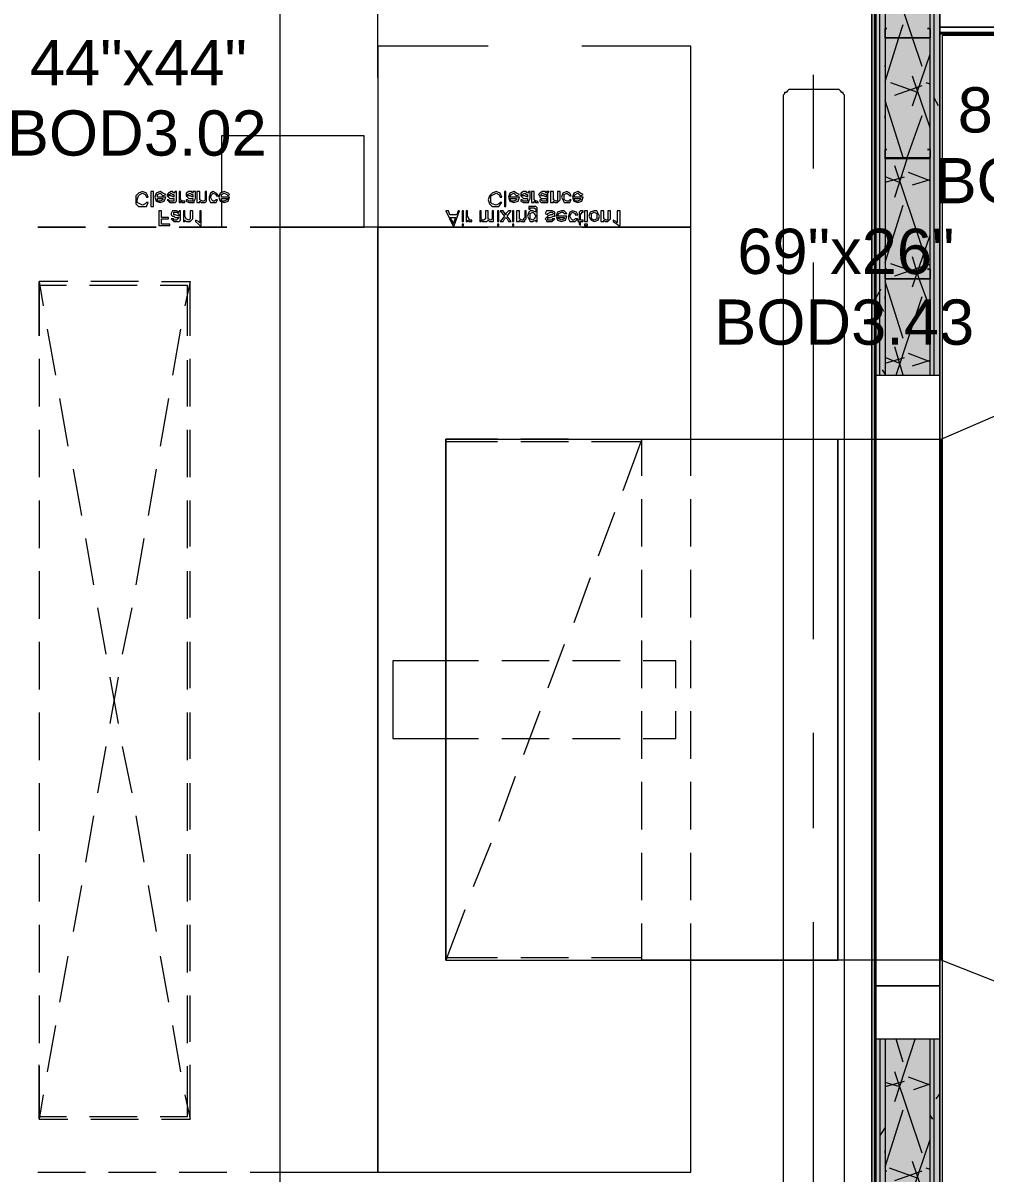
# Model space of a CAD drawing. Header units: metres. Extents: x 39 to 278, y -7 to 151.
# Drawn here: x 62.005 to 65.249, y 26.071 to 29.947 of the extents above; entities that cross this region are included whole.
import ezdxf

# ---------------------------------------------------------------- set-up
doc = ezdxf.new("R2010")
doc.units = ezdxf.units.M
doc.layers.add('HVAC - Ductos', color=5, linetype='Continuous', lineweight=50)
doc.layers.add('PDF_Geometry', color=7, linetype='Continuous', true_color=0xaaaaaa)
doc.layers.add('PDF_Solid Fills', color=7, linetype='Continuous', true_color=0xffffff)
doc.layers.add('PDF_Text', color=7, linetype='Continuous')
doc.styles.add('PDF Helvetica', font='')
doc.styles.get('PDF Helvetica').set_extended_font_data('Helvetica')

msp = doc.modelspace()

# ---------------------------------------------------------------- hatches: boundary and pattern name
at = {"layer": 'PDF_Solid Fills', "lineweight": 0, "transparency": 33554559}
h = msp.add_hatch(color=256, dxfattribs=at)
h.paths.add_polyline_path([(65.0614, 28.7595), (65.0752, 28.7595), (65.0752, 35.0342), (65.0614, 35.0342)])
h.paths.add_polyline_path([(65.0752, 26.5228), (65.0614, 26.5228), (65.0614, 24.9003), (65.0752, 24.9003)])
h = msp.add_hatch(color=256, dxfattribs=at)
h.paths.add_polyline_path([(65.0935, 28.7595), (65.0935, 35.0525), (65.0752, 35.0525), (65.0752, 28.7595)])
h.paths.add_polyline_path([(65.0935, 24.882), (65.0935, 26.5228), (65.0752, 26.5228), (65.0752, 24.882)])
h = msp.add_hatch(color=256, dxfattribs=at)
h.paths.add_polyline_path([(64.9102, 28.7595), (65.0614, 28.7595), (65.0614, 34.8829), (64.9102, 34.8829)])
h.paths.add_polyline_path([(65.0614, 26.5228), (64.9102, 26.5228), (64.9102, 25.0516), (65.0614, 25.0516)])
h = msp.add_hatch(color=256, dxfattribs=at)
h.paths.add_polyline_path([(64.8918, 26.5228), (64.878, 26.5228), (64.878, 25.0836), (64.8918, 25.0836)])
h.paths.add_polyline_path([(64.878, 31.8991), (64.8918, 31.8991), (64.8918, 34.8508), (64.878, 34.8508)])
h.paths.add_polyline_path([(64.878, 28.7595), (64.8918, 28.7595), (64.8918, 31.7571), (64.878, 31.7571)])
h = msp.add_hatch(color=256, dxfattribs=at)
h.paths.add_polyline_path([(64.9102, 26.5228), (64.8918, 26.5228), (64.8918, 25.0653), (64.9102, 25.0653)])
h.paths.add_polyline_path([(64.8918, 31.8991), (64.9102, 31.8991), (64.9102, 34.8692), (64.8918, 34.8692)])
h.paths.add_polyline_path([(64.8918, 28.7595), (64.9102, 28.7595), (64.9102, 31.7708), (64.8918, 31.7708)])

# ---------------------------------------------------------------- linework, layer by layer
at = {"layer": 'HVAC - Ductos', "lineweight": 0}
for points in [[(69.3147, 35.0662), (69.4935, 35.0662), (69.3147, 35.0662), (69.2965, 35.0662), (69.2965, 35.0525), (69.2965, 35.0662), (69.3147, 35.0662), (69.3147, 32.8066), (69.2965, 32.8066), (69.2965, 34.9746), (69.2965, 35.0342), (69.2965, 34.9746), (69.2965, 32.8066), (69.3147, 32.8066), (69.4935, 32.8066), (70.0481, 32.8066), (70.0481, 27.0133), (70.0481, 29.9099), (65.0935, 29.9099), (70.0481, 29.9099), (70.0481, 27.0133), (70.0481, 29.9145), (70.0481, 27.0133), (69.4981, 27.0133)], [(65.1026, 35.0662), (65.0981, 35.0662), (65.0935, 35.0662), (65.0935, 35.0525), (65.0935, 35.0342), (65.0935, 34.9608), (65.0935, 30.0383), (65.0935, 29.9145), (70.0481, 29.9145), (65.0935, 29.9145), (65.0935, 24.9736), (65.0935, 29.8641)], [(63.2006, 29.7633), (63.2006, 30.0795)], [(70.0481, 29.9145), (65.0935, 29.9145), (70.0481, 29.9145)], [(70.0481, 29.9145), (65.0935, 29.9145), (70.0481, 29.9145)], [(65.0935, 29.9145), (70.0481, 29.9145), (65.0935, 29.9145)], [(63.5718, 29.8687), (63.2006, 29.8687), (63.2006, 29.2591), (63.5718, 29.2591)], [(63.888, 29.2591), (64.2548, 29.2591), (64.2548, 29.8687), (63.888, 29.8687)], [(62.7697, 26.0737), (62.8706, 26.0737), (63.2006, 26.0737), (63.2006, 29.2591), (62.8706, 29.2591), (63.1547, 29.2591), (63.1547, 29.5662), (62.8706, 29.5662), (62.6734, 29.5662), (62.6734, 29.3737)], [(63.2006, 29.4425), (63.2006, 29.2591), (63.2006, 26.0737), (64.2548, 26.0737), (64.2548, 26.7887), (64.2548, 26.9124)], [(62.6734, 29.3462), (62.6734, 29.2591)], [(64.2548, 28.4203), (64.2548, 28.5441), (64.2548, 29.2591), (63.2006, 29.2591), (62.8706, 29.2591)], [(63.8743, 29.2591), (63.283, 29.2591)], [(62.151, 29.062), (62.0593, 29.062), (62.0593, 28.8925)], [(62.3893, 29.062), (62.2289, 29.062)], [(62.5588, 28.8925), (62.5588, 29.062), (62.4672, 29.062)], [(64.7726, 27.6641), (64.7726, 28.8374)], [(62.0593, 28.8099), (62.0593, 28.6541)], [(62.5588, 28.6541), (62.5588, 28.8099)], [(62.0593, 28.5761), (62.0593, 28.4157)], [(62.5588, 28.4157), (62.5588, 28.5761)], [(63.4297, 28.5441), (63.4389, 28.5441), (63.4572, 28.5441), (63.4893, 28.5441), (63.5306, 28.5441), (63.5856, 28.5441), (63.6543, 28.5441), (63.7322, 28.5441), (63.8193, 28.5441), (63.9156, 28.5441), (64.0164, 28.5441), (64.131, 28.5441), (64.2456, 28.5441), (64.3693, 28.5441), (64.493, 28.5441), (64.6214, 28.5441), (64.7497, 28.5441)], [(63.6039, 28.5349), (63.4297, 28.5349)], [(63.8422, 28.5349), (63.6818, 28.5349)], [(64.0897, 28.5349), (63.9201, 28.5349)], [(64.0897, 28.5441), (64.0943, 28.5441), (64.1126, 28.5441), (64.1402, 28.5441), (64.1814, 28.5441), (64.2272, 28.5441), (64.2822, 28.5441), (64.351, 28.5441), (64.4198, 28.5441), (64.4976, 28.5441), (64.5802, 28.5441), (64.6672, 28.5441), (64.7497, 28.5441), (64.7497, 26.7887), (64.6672, 26.7887), (64.5802, 26.7887), (64.4976, 26.7887), (64.4198, 26.7887), (64.351, 26.7887), (64.2822, 26.7887), (64.2272, 26.7887), (64.1814, 26.7887), (64.1402, 26.7887), (64.1126, 26.7887), (64.0943, 26.7887), (64.0897, 26.7887)], [(62.0593, 28.3379), (62.0593, 28.1774)], [(62.5588, 28.1774), (62.5588, 28.3379)], [(64.2548, 28.182), (64.2548, 28.3424)], [(62.0593, 28.0995), (62.0593, 27.9391)], [(62.5588, 27.9391), (62.5588, 28.0995)], [(64.2548, 27.9437), (64.2548, 28.1041)], [(64.2548, 27.7053), (64.2548, 27.8657)], [(62.0593, 27.8611), (62.0593, 27.7007)], [(62.5588, 27.7007), (62.5588, 27.8611)], [(63.5397, 27.797), (63.4297, 27.797), (63.251, 27.797), (63.251, 27.5357), (63.4297, 27.5357), (63.5397, 27.5357)], [(63.778, 27.797), (63.6176, 27.797)], [(64.0164, 27.797), (63.856, 27.797)], [(64.2043, 27.7053), (64.2043, 27.797), (64.0943, 27.797)], [(62.0593, 27.6228), (62.0593, 27.4624)], [(62.5588, 27.4624), (62.5588, 27.6228)], [(64.0943, 27.5357), (64.2043, 27.5357), (64.2043, 27.6274)], [(64.2548, 27.467), (64.2548, 27.6274)], [(63.6176, 27.5357), (63.778, 27.5357)], [(63.856, 27.5357), (64.0164, 27.5357)], [(62.0593, 27.3845), (62.0593, 27.2241)], [(62.5588, 27.2241), (62.5588, 27.3845)], [(64.2548, 27.2287), (64.2548, 27.3891)], [(62.0593, 27.1461), (62.0593, 26.9857)], [(62.5588, 26.9857), (62.5588, 27.1461)], [(64.2548, 26.9903), (64.2548, 27.1507)], [(62.0593, 26.9078), (62.0593, 26.7474)], [(62.5588, 26.7474), (62.5588, 26.9078)], [(63.4297, 26.7978), (63.6039, 26.7978)], [(63.4297, 26.7887), (63.4389, 26.7887), (63.4572, 26.7887), (63.4893, 26.7887), (63.5306, 26.7887), (63.5856, 26.7887), (63.6543, 26.7887), (63.7322, 26.7887), (63.8193, 26.7887), (63.9156, 26.7887), (64.0164, 26.7887), (64.131, 26.7887), (64.2456, 26.7887), (64.3693, 26.7887), (64.493, 26.7887), (64.6214, 26.7887), (64.7497, 26.7887)], [(63.6818, 26.7978), (63.8422, 26.7978)], [(63.9201, 26.7978), (64.0897, 26.7978)], [(62.0593, 26.6695), (62.0593, 26.5091)], [(62.5588, 26.5091), (62.5588, 26.6695)], [(62.0593, 26.4311), (62.0593, 26.2615), (62.151, 26.2615)], [(62.4672, 26.2615), (62.5588, 26.2615), (62.5588, 26.4311)], [(62.2289, 26.2615), (62.3893, 26.2615)], [(62.0547, 26.0737), (62.2151, 26.0737)], [(62.293, 26.0737), (62.4534, 26.0737)], [(62.5314, 26.0737), (62.6918, 26.0737)]]:
    msp.add_lwpolyline(points, dxfattribs=at)
for points in [[(62.8706, 31.7708), (62.8706, 25.6703), (61.7522, 25.6703), (61.7522, 31.7708)], [(65.0935, 29.9329), (70.0481, 29.9329)], [(65.0935, 29.9145), (70.0481, 29.9145)], [(65.1026, 29.9053), (70.0389, 29.9053)], [(65.1026, 29.9053), (70.0389, 29.9053)], [(62.4214, 29.3599), (62.426, 29.3599), (62.4214, 29.3737), (62.4076, 29.3783), (62.3938, 29.3737), (62.3847, 29.3645), (62.3847, 29.3507), (62.3847, 29.337), (62.3938, 29.3279), (62.4076, 29.3279), (62.4214, 29.3279), (62.426, 29.3416), (62.4214, 29.3416), (62.4168, 29.337), (62.4076, 29.3325), (62.3984, 29.337), (62.3893, 29.3416), (62.3893, 29.3507), (62.3938, 29.3645), (62.3984, 29.3691), (62.4076, 29.3737), (62.4168, 29.3691)], [(62.4351, 29.3783), (62.4351, 29.3279), (62.4443, 29.3279), (62.4443, 29.3783)], [(62.4764, 29.3645), (62.4856, 29.3691), (62.4764, 29.3737), (62.4672, 29.3783), (62.4534, 29.3737), (62.4488, 29.3599), (62.4534, 29.3462), (62.4672, 29.3416), (62.481, 29.3462), (62.4856, 29.3599), (62.458, 29.3599), (62.458, 29.3691), (62.4672, 29.3737), (62.4718, 29.3691)], [(62.513, 29.3737), (62.5084, 29.3783), (62.5039, 29.3783), (62.4947, 29.3737), (62.4901, 29.3691), (62.4901, 29.3645), (62.4947, 29.3599), (62.4993, 29.3553), (62.5039, 29.3553), (62.513, 29.3553), (62.513, 29.3462), (62.5039, 29.3462), (62.4993, 29.3462), (62.4947, 29.3507), (62.4901, 29.3507), (62.4947, 29.3462), (62.4993, 29.3416), (62.5084, 29.3416), (62.513, 29.3416), (62.5176, 29.3416), (62.5222, 29.3462), (62.5222, 29.3553), (62.5222, 29.3599), (62.5222, 29.3737), (62.5222, 29.3783), (62.5176, 29.3783)], [(62.5314, 29.3783), (62.5314, 29.3416), (62.536, 29.3416), (62.536, 29.3462), (62.5406, 29.3416), (62.5451, 29.3416), (62.5497, 29.3416), (62.5497, 29.3462), (62.5451, 29.3462), (62.5406, 29.3462), (62.536, 29.3507), (62.536, 29.3599), (62.536, 29.3783)], [(62.5772, 29.3737), (62.5726, 29.3783), (62.5634, 29.3783), (62.5543, 29.3737), (62.5543, 29.3691), (62.5543, 29.3645), (62.5588, 29.3599), (62.5634, 29.3553), (62.568, 29.3553), (62.5772, 29.3553), (62.5772, 29.3462), (62.568, 29.3462), (62.5634, 29.3462), (62.5588, 29.3507), (62.5543, 29.3507), (62.5543, 29.3462), (62.5634, 29.3416), (62.568, 29.3416), (62.5772, 29.3416), (62.5818, 29.3416), (62.5818, 29.3462), (62.5864, 29.3553), (62.5864, 29.3599), (62.5864, 29.3737), (62.5864, 29.3783), (62.5772, 29.3783)], [(62.591, 29.3783), (62.591, 29.3416), (62.6001, 29.3416), (62.6001, 29.3462), (62.6047, 29.3416), (62.6093, 29.3416), (62.6184, 29.3416), (62.623, 29.3462), (62.623, 29.3507), (62.623, 29.3553), (62.623, 29.3783), (62.6184, 29.3783), (62.6184, 29.3553), (62.6184, 29.3507), (62.6138, 29.3462), (62.6093, 29.3462), (62.6001, 29.3507), (62.6001, 29.3599), (62.6001, 29.3783)], [(62.6551, 29.3645), (62.6643, 29.3645), (62.6551, 29.3737), (62.646, 29.3783), (62.6368, 29.3737), (62.6322, 29.3599), (62.6322, 29.3507), (62.6368, 29.3416), (62.646, 29.3416), (62.6551, 29.3416), (62.6597, 29.3507), (62.6551, 29.3507), (62.6506, 29.3462), (62.646, 29.3462), (62.6414, 29.3507), (62.6368, 29.3599), (62.6414, 29.3691), (62.646, 29.3737), (62.6551, 29.3691)], [(62.6964, 29.3645), (62.701, 29.3691), (62.6964, 29.3737), (62.6826, 29.3783), (62.6688, 29.3737), (62.6643, 29.3599), (62.6688, 29.3462), (62.6826, 29.3416), (62.6964, 29.3462), (62.701, 29.3599), (62.6734, 29.3599), (62.6734, 29.3691), (62.6826, 29.3737), (62.6918, 29.3691)], [(63.613, 29.3599), (63.6176, 29.3599), (63.613, 29.3737), (63.5993, 29.3783), (63.5856, 29.3737), (63.5764, 29.3645), (63.5718, 29.3507), (63.5764, 29.337), (63.5856, 29.3279), (63.5993, 29.3279), (63.6084, 29.3279), (63.6176, 29.3416), (63.613, 29.3416), (63.6084, 29.337), (63.5993, 29.3325), (63.5856, 29.337), (63.581, 29.3416), (63.581, 29.3507), (63.581, 29.3645), (63.5902, 29.3691), (63.5993, 29.3737), (63.6084, 29.3691)], [(63.6268, 29.3783), (63.6268, 29.3279), (63.6314, 29.3279), (63.6314, 29.3783)], [(63.668, 29.3645), (63.6772, 29.3691), (63.668, 29.3737), (63.6589, 29.3783), (63.6451, 29.3737), (63.6406, 29.3599), (63.6451, 29.3462), (63.6589, 29.3416), (63.6726, 29.3462), (63.6772, 29.3599), (63.6451, 29.3599), (63.6497, 29.3691), (63.6589, 29.3737), (63.6634, 29.3691)], [(63.7047, 29.3737), (63.7002, 29.3783), (63.691, 29.3783), (63.6818, 29.3737), (63.6818, 29.3691), (63.6818, 29.3645), (63.6864, 29.3599), (63.691, 29.3553), (63.6956, 29.3553), (63.7047, 29.3553), (63.7047, 29.3462), (63.6956, 29.3462), (63.691, 29.3462), (63.6864, 29.3507), (63.6818, 29.3507), (63.6818, 29.3462), (63.691, 29.3416), (63.6956, 29.3416), (63.7047, 29.3416), (63.7093, 29.3416), (63.7093, 29.3462), (63.7139, 29.3553), (63.7139, 29.3599), (63.7139, 29.3737), (63.7139, 29.3783), (63.7093, 29.3783)], [(63.7184, 29.3783), (63.7184, 29.3416), (63.7276, 29.3416), (63.7276, 29.3462), (63.7322, 29.3416), (63.7414, 29.3416), (63.7368, 29.3462), (63.7322, 29.3462), (63.7276, 29.3507), (63.7276, 29.3599), (63.7276, 29.3783)], [(63.7689, 29.3737), (63.7643, 29.3783), (63.7552, 29.3783), (63.746, 29.3737), (63.7414, 29.3691), (63.746, 29.3645), (63.746, 29.3599), (63.7506, 29.3553), (63.7552, 29.3553), (63.7689, 29.3553), (63.7689, 29.3462), (63.7597, 29.3462), (63.7552, 29.3462), (63.7506, 29.3507), (63.746, 29.3507), (63.746, 29.3462), (63.7506, 29.3416), (63.7597, 29.3416), (63.7689, 29.3416), (63.7735, 29.3416), (63.7735, 29.3462), (63.7735, 29.3553), (63.7735, 29.3599), (63.7735, 29.3737), (63.778, 29.3783), (63.7689, 29.3783)], [(63.7826, 29.3783), (63.7826, 29.3416), (63.7918, 29.3416), (63.7918, 29.3462), (63.7964, 29.3416), (63.801, 29.3416), (63.8056, 29.3416), (63.8102, 29.3462), (63.8147, 29.3507), (63.8147, 29.3553), (63.8147, 29.3783), (63.8056, 29.3783), (63.8056, 29.3553), (63.8056, 29.3507), (63.8056, 29.3462), (63.801, 29.3462), (63.7918, 29.3507), (63.7918, 29.3599), (63.7918, 29.3783)], [(63.8468, 29.3645), (63.8514, 29.3645), (63.8468, 29.3737), (63.8376, 29.3783), (63.8239, 29.3737), (63.8193, 29.3599), (63.8239, 29.3507), (63.8285, 29.3416), (63.8376, 29.3416), (63.8468, 29.3416), (63.8514, 29.3507), (63.8468, 29.3507), (63.8422, 29.3462), (63.8376, 29.3462), (63.8285, 29.3507), (63.8285, 29.3599), (63.8285, 29.3691), (63.8376, 29.3737), (63.8422, 29.3691)], [(63.8835, 29.3645), (63.8926, 29.3691), (63.8835, 29.3737), (63.8743, 29.3783), (63.8606, 29.3737), (63.856, 29.3599), (63.8606, 29.3462), (63.8743, 29.3416), (63.888, 29.3462), (63.8926, 29.3599), (63.8606, 29.3599), (63.8652, 29.3691), (63.8743, 29.3737), (63.8789, 29.3691)], [(62.458, 29.3553), (62.4764, 29.3553), (62.4764, 29.3507), (62.4672, 29.3462), (62.458, 29.3462)], [(62.513, 29.3599), (62.5039, 29.3645), (62.4993, 29.3645), (62.4947, 29.3645), (62.4947, 29.3691), (62.4993, 29.3691), (62.5039, 29.3737), (62.5084, 29.3691), (62.513, 29.3691)], [(62.5772, 29.3599), (62.568, 29.3645), (62.5634, 29.3645), (62.5588, 29.3645), (62.5588, 29.3691), (62.568, 29.3737), (62.5726, 29.3691), (62.5772, 29.3691)], [(62.6734, 29.3553), (62.6964, 29.3553), (62.6918, 29.3507), (62.6826, 29.3462), (62.6734, 29.3462)], [(63.6451, 29.3553), (63.668, 29.3553), (63.668, 29.3507), (63.6589, 29.3462), (63.6497, 29.3462)], [(63.7047, 29.3599), (63.6956, 29.3645), (63.691, 29.3645), (63.6864, 29.3645), (63.6864, 29.3691), (63.6956, 29.3737), (63.7002, 29.3691), (63.7047, 29.3691)], [(63.7689, 29.3599), (63.7597, 29.3645), (63.7506, 29.3645), (63.7506, 29.3691), (63.7552, 29.3737), (63.7643, 29.3691), (63.7689, 29.3691)], [(63.8606, 29.3553), (63.8835, 29.3553), (63.8835, 29.3507), (63.8743, 29.3462), (63.8652, 29.3462)], [(62.4626, 29.3141), (62.4626, 29.2637), (62.4993, 29.2637), (62.4993, 29.2683), (62.4718, 29.2683), (62.4718, 29.2866), (62.4947, 29.2866), (62.4947, 29.2912), (62.4718, 29.2912), (62.4718, 29.3141)], [(62.5314, 29.3095), (62.5222, 29.3141), (62.5176, 29.3141), (62.5084, 29.3141), (62.5039, 29.3049), (62.5039, 29.3003), (62.5084, 29.2957), (62.513, 29.2957), (62.5176, 29.2912), (62.5314, 29.2912), (62.5268, 29.2866), (62.5222, 29.282), (62.513, 29.282), (62.513, 29.2866), (62.5039, 29.2866), (62.5084, 29.282), (62.513, 29.2775), (62.5222, 29.2775), (62.5314, 29.2775), (62.536, 29.282), (62.536, 29.2866), (62.536, 29.2912), (62.536, 29.2957), (62.536, 29.3095), (62.536, 29.3141), (62.5314, 29.3141)], [(62.5314, 29.2957), (62.5176, 29.3003), (62.513, 29.3003), (62.513, 29.3049), (62.513, 29.3095), (62.5176, 29.3095), (62.5268, 29.3095), (62.5268, 29.3049), (62.5314, 29.3003)], [(62.5451, 29.3141), (62.5451, 29.2775), (62.5497, 29.2775), (62.5497, 29.282), (62.5543, 29.2775), (62.5634, 29.2775), (62.568, 29.2775), (62.5726, 29.282), (62.5772, 29.2866), (62.5772, 29.2912), (62.5772, 29.3141), (62.568, 29.3141), (62.568, 29.2912), (62.568, 29.2866), (62.5634, 29.282), (62.5543, 29.2866), (62.5497, 29.2957), (62.5497, 29.3141)], [(62.6047, 29.3141), (62.6001, 29.3141), (62.6001, 29.2729), (62.5956, 29.2775), (62.5864, 29.282), (62.5864, 29.2775), (62.5956, 29.2683), (62.6001, 29.2637), (62.6047, 29.2637)], [(63.4297, 29.3141), (63.4526, 29.2637), (63.4572, 29.2637), (63.4756, 29.3141), (63.471, 29.3141), (63.4664, 29.3003), (63.4434, 29.3003), (63.4389, 29.3141)], [(63.4847, 29.3141), (63.4847, 29.2775), (63.4893, 29.2775), (63.4893, 29.3141)], [(63.4984, 29.3141), (63.4984, 29.2775), (63.503, 29.2775), (63.503, 29.282), (63.5076, 29.2775), (63.5122, 29.2775), (63.5168, 29.2775), (63.5168, 29.282), (63.5122, 29.282), (63.5076, 29.282), (63.5076, 29.2866), (63.503, 29.2957), (63.503, 29.3141)], [(63.5443, 29.3141), (63.5443, 29.2775), (63.5489, 29.2775), (63.5489, 29.282), (63.5534, 29.2775), (63.558, 29.2775), (63.5672, 29.2775), (63.5718, 29.282), (63.5764, 29.2775), (63.581, 29.2775), (63.5902, 29.2775), (63.5902, 29.2866), (63.5902, 29.3141), (63.5856, 29.3141), (63.5856, 29.2912), (63.5856, 29.2866), (63.581, 29.282), (63.5718, 29.2866), (63.5718, 29.2912), (63.5718, 29.3141), (63.5626, 29.3141), (63.5626, 29.2912), (63.5626, 29.2866), (63.558, 29.282), (63.5534, 29.282), (63.5489, 29.2866), (63.5489, 29.2957), (63.5489, 29.3141)], [(63.6039, 29.3141), (63.6039, 29.2775), (63.6084, 29.2775), (63.6084, 29.3141)], [(63.613, 29.3141), (63.6268, 29.2957), (63.613, 29.2775), (63.6222, 29.2775), (63.6268, 29.2866), (63.6314, 29.2912), (63.636, 29.2866), (63.6406, 29.2775), (63.6497, 29.2775), (63.636, 29.2957), (63.6497, 29.3141), (63.6406, 29.3141), (63.6314, 29.3049), (63.6314, 29.3003), (63.6222, 29.3141)], [(63.6543, 29.3141), (63.6543, 29.2775), (63.6589, 29.2775), (63.6589, 29.3141)], [(63.668, 29.3141), (63.668, 29.2775), (63.6772, 29.2775), (63.6772, 29.282), (63.6818, 29.2775), (63.6864, 29.2775), (63.6956, 29.2775), (63.6956, 29.282), (63.7002, 29.2866), (63.7002, 29.2912), (63.7002, 29.3141), (63.6956, 29.3141), (63.6956, 29.2912), (63.691, 29.2866), (63.691, 29.282), (63.6864, 29.282), (63.6772, 29.2866), (63.6772, 29.2957), (63.6772, 29.3141)], [(63.7093, 29.3187), (63.7139, 29.3187), (63.7139, 29.3233), (63.723, 29.3233), (63.7276, 29.3233), (63.7322, 29.3187), (63.7322, 29.3095), (63.723, 29.3141), (63.7139, 29.3141), (63.7093, 29.3095), (63.7047, 29.2957), (63.7093, 29.2866), (63.7139, 29.2775), (63.723, 29.2775), (63.7322, 29.282), (63.7322, 29.2775), (63.7368, 29.2775), (63.7368, 29.3095), (63.7368, 29.3233), (63.7322, 29.3279), (63.723, 29.3279), (63.7093, 29.3279)], [(63.7139, 29.2957), (63.7139, 29.3049), (63.723, 29.3095), (63.7276, 29.3049), (63.7322, 29.2957), (63.7276, 29.2866), (63.723, 29.282), (63.7139, 29.2866)], [(63.7643, 29.3049), (63.7735, 29.3003), (63.7735, 29.3049), (63.7826, 29.3095), (63.7872, 29.3095), (63.7918, 29.3049), (63.7872, 29.3003), (63.7826, 29.3003), (63.7735, 29.2957), (63.7689, 29.2912), (63.7643, 29.2866), (63.7689, 29.282), (63.7689, 29.2775), (63.7735, 29.2775), (63.778, 29.2775), (63.7872, 29.2775), (63.7918, 29.282), (63.7964, 29.2866), (63.7872, 29.2866), (63.7872, 29.282), (63.7826, 29.282), (63.7735, 29.282), (63.7735, 29.2866), (63.7735, 29.2912), (63.7826, 29.2912), (63.7918, 29.2957), (63.7964, 29.2957), (63.7964, 29.3049), (63.7964, 29.3095), (63.7872, 29.3141), (63.7826, 29.3141), (63.7689, 29.3141)], [(63.8285, 29.3049), (63.8376, 29.3049), (63.8285, 29.3141), (63.8193, 29.3141), (63.8056, 29.3095), (63.801, 29.2957), (63.8056, 29.282), (63.8193, 29.2775), (63.833, 29.282), (63.8376, 29.2957), (63.8056, 29.2957), (63.8102, 29.3049), (63.8193, 29.3095), (63.8239, 29.3095)], [(63.8652, 29.3003), (63.8743, 29.3003), (63.8698, 29.3095), (63.856, 29.3141), (63.8468, 29.3095), (63.8422, 29.2957), (63.8422, 29.2866), (63.8468, 29.2775), (63.856, 29.2775), (63.8652, 29.2775), (63.8743, 29.2866), (63.8652, 29.2866), (63.8606, 29.282), (63.856, 29.282), (63.8514, 29.2866), (63.8468, 29.2957), (63.8514, 29.3049), (63.856, 29.3095), (63.8652, 29.3049)], [(63.8926, 29.3095), (63.8926, 29.3141), (63.888, 29.3141), (63.8835, 29.3141), (63.8789, 29.3095), (63.8789, 29.3049), (63.8789, 29.282), (63.8743, 29.282), (63.8743, 29.2775), (63.8789, 29.2775), (63.8789, 29.2683), (63.8835, 29.2637), (63.8835, 29.2775), (63.8926, 29.2775), (63.8926, 29.282), (63.8835, 29.282), (63.8835, 29.3049), (63.888, 29.3049), (63.888, 29.3095)], [(63.8972, 29.3141), (63.8972, 29.2775), (63.9064, 29.2775), (63.9064, 29.3141)], [(63.911, 29.2957), (63.9156, 29.2866), (63.9201, 29.282), (63.9293, 29.2775), (63.943, 29.282), (63.9476, 29.2957), (63.943, 29.3049), (63.9385, 29.3141), (63.9293, 29.3141), (63.9156, 29.3095)], [(63.9201, 29.2957), (63.9201, 29.3049), (63.9293, 29.3095), (63.9385, 29.3049), (63.9385, 29.2957), (63.9385, 29.2866), (63.9293, 29.282), (63.9201, 29.2866)], [(63.9522, 29.3141), (63.9522, 29.2775), (63.9614, 29.2775), (63.9614, 29.282), (63.966, 29.2775), (63.9706, 29.2775), (63.9752, 29.2775), (63.9798, 29.282), (63.9843, 29.2866), (63.9843, 29.2912), (63.9843, 29.3141), (63.9752, 29.3141), (63.9752, 29.2912), (63.9752, 29.2866), (63.9752, 29.282), (63.9706, 29.282), (63.9614, 29.2866), (63.9614, 29.2957), (63.9614, 29.3141)], [(64.0164, 29.3141), (64.0072, 29.3141), (64.0072, 29.2729), (64.0026, 29.2775), (63.9935, 29.282), (63.9935, 29.2775), (64.0072, 29.2683), (64.0118, 29.2637), (64.0164, 29.2637)], [(62.0547, 29.2591), (62.2151, 29.2591)], [(62.293, 29.2591), (62.4534, 29.2591)], [(62.5314, 29.2591), (62.6918, 29.2591)], [(62.7697, 29.2591), (62.8706, 29.2591)], [(63.4434, 29.2912), (63.4618, 29.2912), (63.4572, 29.2775), (63.4526, 29.2683), (63.4526, 29.2775)], [(63.4847, 29.2683), (63.4847, 29.2637), (63.4893, 29.2637), (63.4893, 29.2683)], [(63.6039, 29.2683), (63.6039, 29.2637), (63.6084, 29.2637), (63.6084, 29.2683)], [(63.6543, 29.2683), (63.6543, 29.2637), (63.6589, 29.2637), (63.6589, 29.2683)], [(63.8056, 29.2912), (63.8285, 29.2912), (63.8285, 29.2866), (63.8193, 29.282), (63.8102, 29.2866)], [(63.8972, 29.2683), (63.8972, 29.2637), (63.9064, 29.2637), (63.9064, 29.2683)], [(65.0981, 28.5441), (65.6802, 28.7962), (65.6802, 26.5595), (65.0981, 26.7887)], [(63.4297, 28.5441), (63.4297, 26.7887)], [(65.0981, 26.7887), (64.7497, 26.7887), (64.7497, 28.5441), (65.0981, 28.5441)]]:
    msp.add_lwpolyline(points, close=True, dxfattribs=at)
at = {"layer": 'PDF_Geometry', "lineweight": 0}
for points in [[(65.0752, 28.7595), (65.0752, 34.8508), (65.0752, 35.0342), (65.0752, 35.0525), (55.0742, 35.0525), (55.0742, 35.0342), (55.0742, 34.8829), (55.0742, 34.8692), (55.2392, 34.8692), (58.2963, 34.8692)], [(64.7726, 31.7387), (64.878, 31.7387), (64.878, 28.7595), (65.0935, 28.7595), (65.0935, 34.8508), (65.0935, 34.9608), (67.4723, 34.9608)], [(64.878, 28.7595), (65.0935, 28.7595), (65.0935, 34.8508)], [(65.0614, 28.7595), (65.0614, 34.805)], [(55.2392, 31.5508), (55.2392, 31.7662), (55.2575, 31.7662), (55.2575, 28.842), (55.2392, 28.842), (55.0879, 28.842), (55.0879, 28.8099), (55.0879, 26.5228), (55.0879, 25.0836), (55.0879, 25.0653), (55.0879, 25.0516), (55.0834, 25.0516), (55.0834, 24.9003), (65.0614, 24.9003), (65.0614, 25.0516), (65.0614, 25.0836), (65.0614, 26.5228)], [(55.2392, 26.2753), (55.2392, 26.5228), (55.2575, 26.5228), (55.2713, 26.5228), (55.2713, 28.8099), (55.2713, 28.842), (55.2713, 28.8099), (55.2713, 26.5228), (55.2713, 25.0836), (64.878, 25.0836), (55.2759, 25.0836), (64.8735, 25.0836), (64.8735, 31.7387)], [(64.7726, 30.5287), (64.7726, 31.7387), (64.878, 31.7387), (64.7726, 31.7387), (64.878, 31.7387), (64.7726, 31.7387), (64.878, 31.7387), (64.878, 31.7571), (64.7726, 31.7571), (64.8918, 31.7571), (64.8918, 31.7708), (64.7726, 31.7708), (64.878, 31.7708), (64.8918, 31.7708), (64.9102, 31.7708), (64.9102, 28.7595)], [(64.8918, 28.7595), (64.8918, 31.7571), (64.878, 31.7571), (64.7726, 31.7571)], [(65.0935, 25.0836), (65.0935, 26.5228), (64.878, 26.5228), (64.878, 26.7016), (64.878, 28.7595), (64.878, 31.7387), (64.7726, 31.7387), (64.8735, 31.7387), (64.7726, 31.7387)], [(64.8735, 31.7387), (64.8735, 25.0836), (64.8735, 31.7387)], [(64.8918, 26.5228), (64.8918, 25.0836), (64.8918, 25.0653), (55.2575, 25.0653), (55.2575, 25.0836), (55.2575, 26.5228), (55.2575, 28.8099), (55.2575, 28.842), (55.2713, 28.842), (55.2713, 31.7341), (55.2759, 31.7341), (58.4567, 31.7341), (58.4476, 31.7341), (58.4567, 31.7341), (55.2759, 31.7341), (55.2759, 25.0836), (55.2759, 31.7341), (58.4567, 31.7341), (58.4384, 31.7341), (58.2734, 31.7341)], [(64.878, 31.7341), (64.878, 25.0836), (64.878, 26.5228)], [(64.9147, 29.9283), (64.9147, 29.9283)], [(65.0522, 29.9283), (65.0522, 29.9283)], [(64.9102, 29.8962), (64.9102, 29.8962)], [(64.9102, 29.8962), (64.9102, 29.8962)], [(65.0935, 29.9145), (65.0935, 24.9736), (65.0935, 29.9145)], [(65.1026, 24.9736), (65.1026, 29.9053)], [(65.1026, 24.9736), (65.1026, 29.9053)], [(64.6672, 29.7724), (64.6672, 29.4562)], [(64.7726, 25.6382), (64.7726, 29.7037), (64.768, 29.7083), (64.768, 29.7129), (64.7635, 29.7129), (64.7589, 29.7175), (64.7543, 29.7221), (64.7497, 29.7221), (64.5893, 29.7221), (64.5848, 29.7221), (64.5802, 29.7175), (64.5756, 29.7129), (64.571, 29.7129), (64.571, 29.7083), (64.5664, 29.7037), (64.5664, 25.6382)], [(64.5664, 29.5616), (64.5664, 29.3507)], [(64.7726, 29.3507), (64.7726, 29.5616)], [(64.9102, 29.4928), (64.9102, 29.4928)], [(64.9147, 29.5203), (64.9147, 29.5203)], [(65.0522, 29.5203), (65.0522, 29.5203)], [(64.5664, 29.3507), (64.5664, 25.5191)], [(64.7726, 25.5191), (64.7726, 29.3507)], [(64.6672, 29.1399), (64.6672, 27.8703)], [(64.9147, 29.117), (64.9147, 29.117)], [(65.0522, 29.117), (65.0522, 29.117)], [(55.2392, 29.0849), (55.2392, 28.842), (55.0879, 28.842), (55.0742, 28.842), (55.0742, 28.8099), (55.0742, 26.5228), (55.0742, 25.0836), (55.0742, 25.0653), (55.0651, 25.0653), (55.0651, 25.0516), (55.0651, 24.9003), (55.0651, 24.882), (65.0752, 24.882), (65.0752, 24.9003), (65.0752, 25.0836), (65.0752, 26.5228)], [(64.9102, 29.0849), (64.9102, 29.0849)], [(64.9102, 29.0849), (64.9102, 29.0849)], [(65.0935, 28.7595), (65.0935, 26.7016), (65.0935, 26.5228)], [(64.6672, 27.5541), (64.6672, 27.2333)], [(64.6672, 26.917), (64.6672, 25.6473)], [(65.0935, 26.7016), (64.878, 26.7016), (65.0935, 26.7016)], [(64.9102, 26.5228), (64.9102, 25.0836), (64.9102, 25.0653), (64.9102, 25.0516), (65.0614, 25.0516), (64.9102, 25.0516), (55.2392, 25.0516)]]:
    msp.add_lwpolyline(points, dxfattribs=at)
for points in [[(64.8643, 31.7295), (64.8643, 25.0928), (64.8689, 25.0928), (64.8689, 25.0882), (64.8735, 25.0836), (64.8689, 25.0882), (64.8689, 25.0928), (64.8643, 25.0928), (55.2851, 25.0928), (64.8643, 25.0928)], [(65.0614, 29.8962), (65.0568, 29.8962), (64.9102, 29.8962), (64.9102, 29.9283), (64.9147, 29.9283), (64.9102, 29.9283), (64.9102, 29.8962), (65.0568, 29.8962), (65.0614, 29.8962), (65.0614, 29.9283)], [(65.0522, 29.9283), (65.0614, 29.9283)], [(65.0614, 29.4928), (65.0568, 29.4883), (64.9102, 29.4883), (64.9102, 29.4928), (64.9102, 29.5203), (64.9147, 29.5203), (64.9102, 29.5203), (64.9102, 29.4928), (65.0568, 29.4928), (65.0614, 29.4928), (65.0614, 29.5203)], [(65.0522, 29.5203), (65.0614, 29.5203)], [(65.0614, 29.0849), (65.0568, 29.0849), (64.9102, 29.0849), (64.9102, 29.117), (64.9147, 29.117), (64.9102, 29.117), (64.9102, 29.0849), (65.0568, 29.0849), (65.0614, 29.0849), (65.0614, 29.117)], [(65.0522, 29.117), (65.0614, 29.117)], [(64.878, 26.5228), (64.878, 25.0836), (55.2759, 25.0836), (55.2759, 26.5228), (55.0559, 26.5228), (55.0559, 25.0836), (55.0513, 25.0836), (55.0513, 24.8682), (65.0935, 24.8682), (65.0935, 25.0836), (65.0935, 26.5228)]]:
    msp.add_lwpolyline(points, close=True, dxfattribs=at)
at = {"layer": 'PDF_Geometry', "color": 254, "lineweight": 0, "true_color": 0xdddddd}
for points in [[(65.0339, 29.7999), (65.0018, 29.8962), (64.9422, 30.0749)], [(64.9102, 29.7495), (64.956, 29.8962), (64.9698, 29.942)], [(65.0018, 29.667), (65.0614, 29.8412)], [(64.9102, 29.7999), (64.9102, 29.8045)], [(65.0614, 29.5937), (65.0018, 29.7678)], [(64.9102, 29.7357), (64.9102, 29.7357)], [(65.0201, 29.7129), (64.9285, 29.7449)], [(64.9422, 29.7037), (65.0339, 29.7357)], [(65.0614, 29.7403), (65.0476, 29.7449)], [(64.9698, 29.4928), (64.9102, 29.6853)], [(64.9102, 29.6257), (64.9102, 29.6349)], [(64.9835, 29.4928), (65.0339, 29.6349)], [(64.9422, 29.3599), (64.9835, 29.4883)], [(65.0339, 29.1903), (64.9422, 29.4653)], [(64.956, 29.4103), (64.9102, 29.4287)], [(64.9102, 29.4103), (64.9744, 29.4287)], [(65.0614, 29.4149), (64.9881, 29.4425)], [(65.0018, 29.4012), (65.0614, 29.4195)], [(64.9102, 29.1399), (64.9698, 29.3325)], [(65.0018, 29.0575), (65.011, 29.0849), (65.0614, 29.2316)], [(64.9102, 29.1903), (64.9102, 29.1949)], [(65.0614, 28.9841), (65.0247, 29.0849), (65.0018, 29.1583)], [(64.9102, 29.1262), (64.9102, 29.1262)], [(65.0201, 29.1033), (64.9285, 29.1353)], [(64.9422, 29.0941), (65.0339, 29.1262)], [(65.0614, 29.1307), (65.0476, 29.1353)], [(64.9698, 28.8833), (64.9102, 29.0757)], [(64.9102, 29.0162), (64.9102, 29.0253)], [(64.9468, 28.7595), (65.0339, 29.0253)], [(64.9698, 28.7595), (64.9422, 28.8557)], [(65.0614, 28.8053), (64.9881, 28.8329)], [(64.956, 28.8007), (64.9102, 28.8191)], [(64.9102, 28.8007), (64.9744, 28.8191)], [(65.0018, 28.7916), (65.0614, 28.8099)], [(64.9422, 26.3119), (65.011, 26.5228)], [(64.9698, 26.4449), (64.9468, 26.5228)], [(65.0339, 26.1378), (64.9422, 26.4128)], [(65.0614, 26.3669), (64.9881, 26.3945)], [(64.9102, 26.3624), (64.9744, 26.3807)], [(64.956, 26.3624), (64.9102, 26.3761)], [(65.0064, 26.3532), (65.0614, 26.3715)], [(64.9102, 26.0919), (64.9698, 26.2845)], [(65.0018, 26.0095), (65.0614, 26.1837)], [(64.9102, 26.1378), (64.9102, 26.147)], [(65.0156, 26.0553), (64.9239, 26.0874)], [(65.0614, 25.9361), (65.0018, 26.1103)], [(65.0614, 26.0828), (65.0476, 26.0874)], [(64.9102, 26.0782), (64.9147, 26.0782)], [(64.9422, 26.0461), (65.0339, 26.0782)]]:
    msp.add_lwpolyline(points, dxfattribs=at)
at = {"layer": 'PDF_Geometry', "color": 254, "lineweight": 0, "true_color": 0xd2d2d2}
for points in [[(65.0568, 29.9283), (65.0568, 29.9283)], [(64.9102, 29.9053), (64.9102, 29.9053)], [(65.0247, 29.8962), (65.0247, 29.8962)], [(64.9972, 29.4883), (64.9972, 29.4928)]]:
    msp.add_lwpolyline(points, dxfattribs=at)
at = {"layer": 'PDF_Geometry', "color": 254, "lineweight": 0, "true_color": 0xeaeaea}
for points in [[(65.0889, 29.667), (65.0752, 29.6945), (65.0752, 29.6991)], [(64.8964, 29.0483), (64.8918, 29.0437), (64.878, 29.0207)], [(64.9056, 28.9749), (64.8918, 28.9979), (64.8872, 29.0025)], [(64.9102, 28.7641), (64.901, 28.7779)], [(65.0935, 26.3395), (65.0798, 26.3211)], [(65.0706, 26.2524), (65.0614, 26.2661)], [(64.9102, 26.2249), (64.8918, 26.1974)], [(64.8918, 26.1974), (64.8918, 26.1974)]]:
    msp.add_lwpolyline(points, dxfattribs=at)
at = {"layer": 'PDF_Geometry', "color": 8, "lineweight": 0, "true_color": 0x808080}
for points in [[(62.0593, 28.8925), (62.0593, 29.0757), (62.073, 28.9933)], [(62.1556, 29.0757), (62.0593, 29.0757)], [(62.3938, 29.0757), (62.2334, 29.0757)], [(62.4718, 29.0757), (62.568, 29.0757), (62.5497, 28.9933)], [(62.568, 28.8925), (62.568, 29.0757)], [(62.0868, 28.9153), (62.1143, 28.7595)], [(62.536, 28.9153), (62.5084, 28.7595)], [(62.0593, 28.8145), (62.0593, 28.6541)], [(62.568, 28.6541), (62.568, 28.8145)], [(62.128, 28.6816), (62.1556, 28.5211)], [(62.4947, 28.6816), (62.4672, 28.5211)], [(62.0593, 28.5761), (62.0593, 28.4157)], [(62.568, 28.4157), (62.568, 28.5761)], [(63.6039, 28.5441), (63.4297, 28.5441), (63.4297, 28.4203)], [(63.8422, 28.5441), (63.6818, 28.5441)], [(63.9201, 28.5441), (64.0897, 28.5441), (64.0256, 28.3699)], [(64.0897, 28.4203), (64.0897, 28.5441)], [(62.1738, 28.4433), (62.2014, 28.2874)], [(62.4534, 28.4433), (62.426, 28.2874)], [(62.0593, 28.3379), (62.0593, 28.182)], [(62.568, 28.182), (62.568, 28.3379)], [(63.4297, 28.3424), (63.4297, 28.182)], [(64.0897, 28.182), (64.0897, 28.3424)], [(63.998, 28.2966), (63.943, 28.1499)], [(62.2151, 28.2095), (62.2426, 28.0537)], [(62.4122, 28.2095), (62.3847, 28.0537)], [(62.0593, 28.0995), (62.0593, 27.9437)], [(62.568, 27.9437), (62.568, 28.0995)], [(63.4297, 28.1041), (63.4297, 27.9437)], [(64.0897, 27.9437), (64.0897, 28.1041)], [(63.9156, 28.0766), (63.8606, 27.9253)], [(62.2564, 27.9757), (62.2838, 27.8199)], [(62.371, 27.9757), (62.3388, 27.8199)], [(63.4297, 27.8657), (63.4297, 27.7053)], [(64.0897, 27.7053), (64.0897, 27.8657)], [(62.0593, 27.8611), (62.0593, 27.7053)], [(62.568, 27.7053), (62.568, 27.8611)], [(63.8285, 27.852), (63.7735, 27.7053)], [(62.2976, 27.742), (62.3251, 27.5861)], [(62.3251, 27.742), (62.2976, 27.5861)], [(62.0593, 27.6228), (62.0593, 27.467)], [(62.568, 27.467), (62.568, 27.6228)], [(63.4297, 27.6274), (63.4297, 27.467)], [(63.746, 27.6274), (63.691, 27.4807)], [(64.0897, 27.467), (64.0897, 27.6274)], [(62.2838, 27.5083), (62.2564, 27.3524)], [(62.3388, 27.5083), (62.371, 27.3524)], [(63.6634, 27.4074), (63.6084, 27.2561)], [(62.0593, 27.3845), (62.0593, 27.2287)], [(62.568, 27.2287), (62.568, 27.3845)], [(63.4297, 27.3891), (63.4297, 27.2287)], [(64.0897, 27.2287), (64.0897, 27.3891)], [(62.2426, 27.2745), (62.2151, 27.1187)], [(62.3847, 27.2745), (62.4122, 27.1187)], [(63.581, 27.1828), (63.5214, 27.0361)], [(62.0593, 27.1461), (62.0593, 26.9903)], [(62.568, 26.9903), (62.568, 27.1461)], [(63.4297, 27.1507), (63.4297, 26.9903)], [(64.0897, 26.9903), (64.0897, 27.1507)], [(62.2014, 27.0407), (62.1738, 26.8849)], [(62.426, 27.0407), (62.4534, 26.8849)], [(63.4939, 26.9583), (63.4297, 26.7887), (63.4297, 26.9124)], [(62.0593, 26.9078), (62.0593, 26.7519)], [(62.568, 26.7519), (62.568, 26.9078)], [(63.9201, 26.7887), (64.0897, 26.7887), (64.0897, 26.9124)], [(62.1556, 26.8024), (62.128, 26.6465)], [(62.4672, 26.8024), (62.4947, 26.6465)], [(63.4297, 26.7887), (63.6039, 26.7887)], [(63.6818, 26.7887), (63.8422, 26.7887)], [(62.0593, 26.6695), (62.0593, 26.5137)], [(62.568, 26.5137), (62.568, 26.6695)], [(62.1143, 26.5687), (62.0868, 26.4128)], [(62.5084, 26.5687), (62.536, 26.4128)], [(62.073, 26.3349), (62.0593, 26.2524), (62.0593, 26.4357)], [(62.5497, 26.3349), (62.568, 26.2524), (62.568, 26.4357)], [(62.0593, 26.2524), (62.1556, 26.2524)], [(62.2334, 26.2524), (62.3938, 26.2524)], [(62.4718, 26.2524), (62.568, 26.2524)]]:
    msp.add_lwpolyline(points, dxfattribs=at)

# ---------------------------------------------------------------- texts
at = {"layer": 'PDF_Text', "lineweight": 0, "char_height": 0.15247, "attachment_point": 4, "style": 'PDF Helvetica'}
for s, insert in [('44"x44"', (62.028, 29.8131)), ('88"x20"', (65.154, 29.6527)), ('BOD3.02', (61.9501, 29.5748)), ('BOD3.51', (65.0761, 29.4143)), ('69"x26"', (64.4115, 29.176)), ('BOD3.43', (64.3335, 28.9376))]:
    msp.add_mtext(s, dxfattribs=dict(at, insert=insert))

doc.saveas('drawing.dxf')
